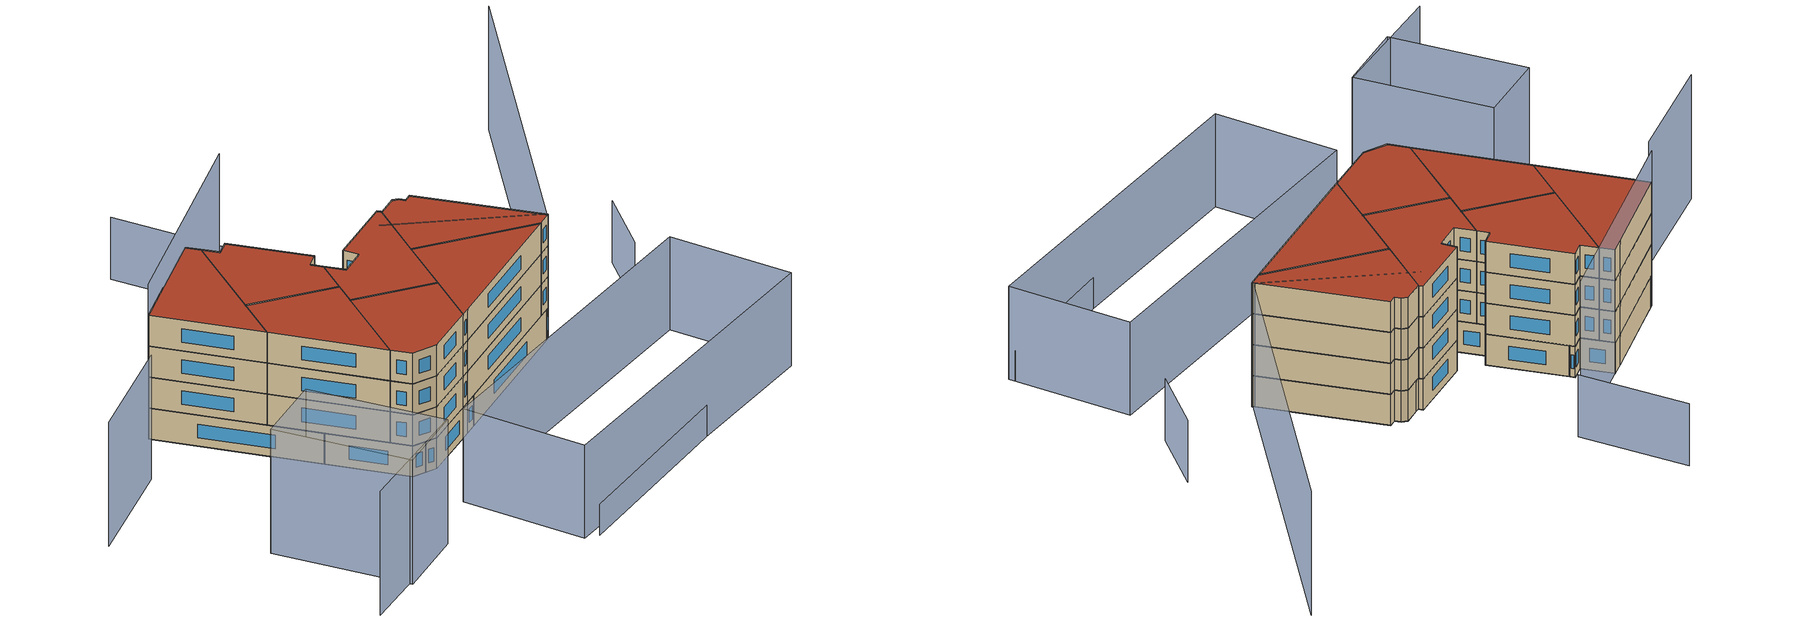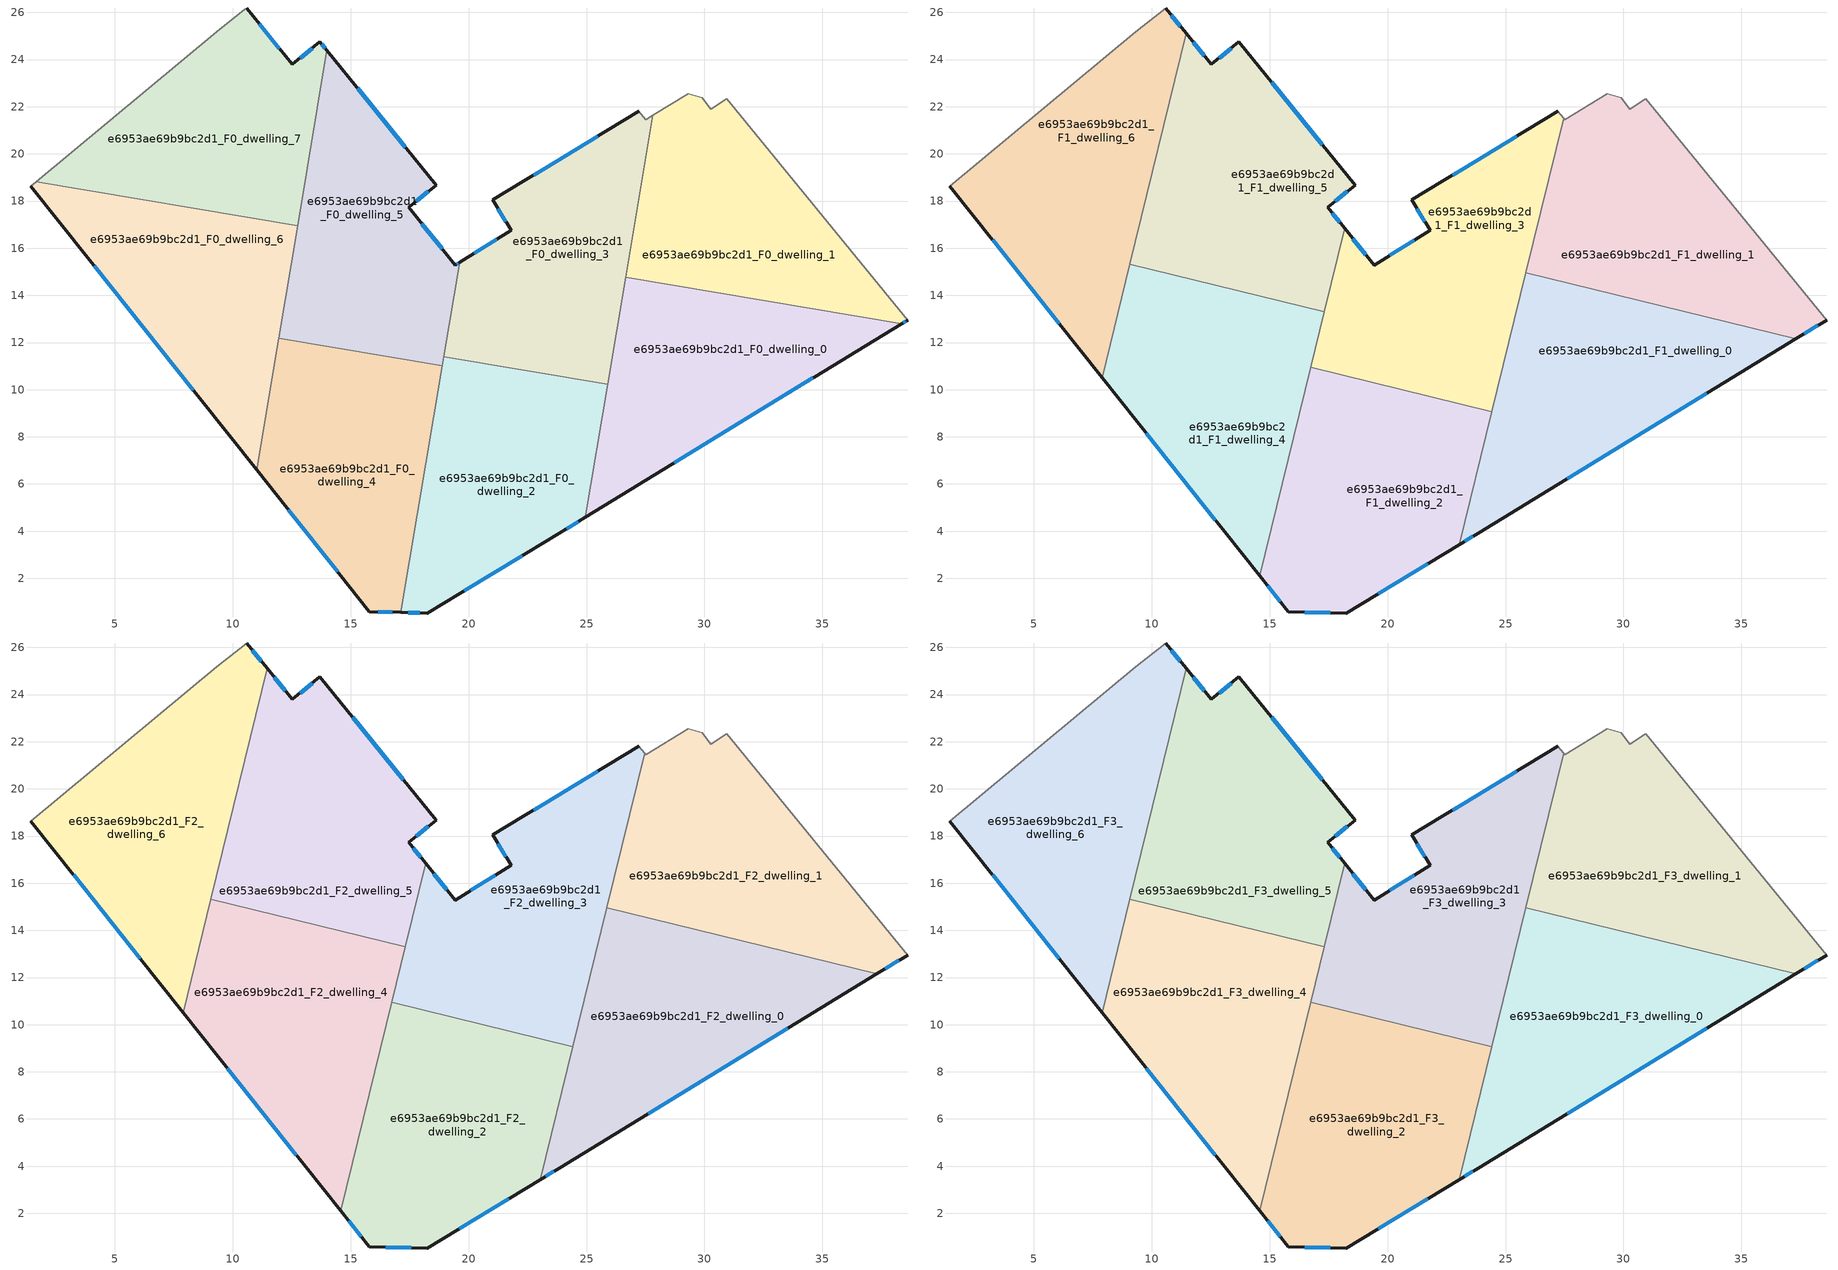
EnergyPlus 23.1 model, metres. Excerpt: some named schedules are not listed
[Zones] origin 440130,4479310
e6953ae69b9bc2d1_F0_dwelling_0
 floor ground (EU_floor_Construction): 38.36,12.8 26.66,14.76 24.95,4.59 z0
 wall outside (EU_wall_Construction): 38.36,12.8 24.95,4.59 z0:3
 wall to e6953ae69b9bc2d1_F0_dwelling_1 (EU_wall_Construction): 26.66,14.76 38.36,12.8 z0:3
 wall to e6953ae69b9bc2d1_F0_dwelling_2 (EU_wall_Construction): 24.95,4.59 25.9,10.22 z0:3
 wall to e6953ae69b9bc2d1_F0_dwelling_3 (EU_wall_Construction): 25.9,10.22 26.66,14.76 z0:3
 window (EU_Window_Construction): 34.6,10.49 28.72,6.9 z0.84:2.16
 ceiling adiabatic (EU_roof_Construction): 37.31,12.16 24.95,4.59 26.66,14.76 z3
e6953ae69b9bc2d1_F0_dwelling_1
 floor ground (EU_floor_Construction): 38.61,12.95 38.43,13.18 30.95,22.33 30.26,21.89 29.91,22.38 29.31,22.54 27.81,21.63 26.66,14.76 38.36,12.8 z0
 wall outside (EU_wall_Construction): 38.61,12.95 38.36,12.8 z0:3
 wall adiabatic (EU_wall_Construction): 27.81,21.63 29.31,22.54 29.91,22.38 30.26,21.89 30.95,22.33 38.43,13.18 38.61,12.95 z0:3
 wall to e6953ae69b9bc2d1_F0_dwelling_3 (EU_wall_Construction): 26.66,14.76 27.81,21.63 z0:3
 window (EU_Window_Construction): 38.54,12.91 38.43,12.84 z0.84:2.16
e6953ae69b9bc2d1_F0_dwelling_2
 floor ground (EU_floor_Construction): 23.84,3.91 24.95,4.59 25.9,10.22 18.95,11.39 17.13,0.55 18.25,0.53 z0
 wall outside (EU_wall_Construction): 24.95,4.59 23.84,3.91 18.25,0.53 17.13,0.55 z0:3
 wall to e6953ae69b9bc2d1_F0_dwelling_3 (EU_wall_Construction): 18.95,11.39 25.9,10.22 z0:3
 wall to e6953ae69b9bc2d1_F0_dwelling_4 (EU_wall_Construction): 17.13,0.55 18.88,11.01 z0:3
 wall to e6953ae69b9bc2d1_F0_dwelling_5 (EU_wall_Construction): 18.88,11.01 18.95,11.39 z0:3
 window (EU_Window_Construction): 22.27,2.96 19.82,1.48 / 17.94,0.53 17.44,0.55 / 24.64,4.4 24.15,4.1 z0.84:2.16
e6953ae69b9bc2d1_F0_dwelling_3
 floor ground (EU_floor_Construction): 25.9,10.22 27.81,21.63 27.51,21.45 27.22,21.81 21.03,18.04 21.8,16.75 19.62,15.39 18.95,11.39 z0
 wall outside (EU_wall_Construction): 19.62,15.39 21.8,16.75 21.03,18.04 27.22,21.81 z0:3
 wall adiabatic (EU_wall_Construction): 27.22,21.81 27.51,21.45 27.81,21.63 z0:3
 wall to e6953ae69b9bc2d1_F0_dwelling_5 (EU_wall_Construction): 18.95,11.39 19.62,15.39 z0:3
 window (EU_Window_Construction): 20.23,15.78 21.18,16.37 / 21.58,17.11 21.24,17.68 / 22.77,19.1 25.48,20.76 z0.84:2.16
 ceiling adiabatic (EU_roof_Construction): 27.46,21.51 25.86,14.95 26.66,14.76 27.15,17.71 25.9,10.22 24.75,10.41 z3
e6953ae69b9bc2d1_F0_dwelling_4
 floor ground (EU_floor_Construction): 17.13,0.55 18.88,11.01 11.94,12.18 11.01,6.59 15.78,0.58 z0
 wall outside (EU_wall_Construction): 17.13,0.55 15.78,0.58 11.01,6.59 z0:3
 wall to e6953ae69b9bc2d1_F0_dwelling_5 (EU_wall_Construction): 11.94,12.18 18.88,11.01 z0:3
 wall to e6953ae69b9bc2d1_F0_dwelling_6 (EU_wall_Construction): 11.01,6.59 11.94,12.18 z0:3
 window (EU_Window_Construction): 16.75,0.56 16.16,0.57 / 14.44,2.27 12.35,4.91 z0.84:2.16
e6953ae69b9bc2d1_F0_dwelling_5
 floor ground (EU_floor_Construction): 18.88,11.01 19.62,15.39 19.44,15.28 17.46,17.73 18.62,18.67 13.99,24.39 11.94,12.18 z0
 wall outside (EU_wall_Construction): 13.99,24.39 18.62,18.67 17.46,17.73 19.44,15.28 19.62,15.39 z0:3
 wall to e6953ae69b9bc2d1_F0_dwelling_7 (EU_wall_Construction): 12.74,16.95 13.99,24.39 z0:3
 wall to e6953ae69b9bc2d1_F0_dwelling_6 (EU_wall_Construction): 11.94,12.18 12.74,16.95 z0:3
 window (EU_Window_Construction): 18.29,18.41 17.78,17.99 / 18.01,17.04 18.88,15.97 / 19.49,15.31 19.57,15.36 / 15.29,22.78 17.32,20.28 z0.84:2.16
e6953ae69b9bc2d1_F0_dwelling_6
 floor ground (EU_floor_Construction): 11.01,6.59 12.74,16.95 1.65,18.81 1.44,18.63 z0
 wall outside (EU_wall_Construction): 11.01,6.59 1.44,18.63 z0:3
 wall adiabatic (EU_wall_Construction): 1.44,18.63 1.65,18.81 z0:3
 wall to e6953ae69b9bc2d1_F0_dwelling_7 (EU_wall_Construction): 1.65,18.81 12.74,16.95 z0:3
 window (EU_Window_Construction): 8.32,9.98 4.13,15.25 z0.84:2.16
 ceiling adiabatic (EU_roof_Construction): 9.59,17.48 9.07,15.33 12.34,14.53 11.01,6.59 7.89,10.52 z3
e6953ae69b9bc2d1_F0_dwelling_7
 floor ground (EU_floor_Construction): 12.74,16.95 13.99,24.39 13.7,24.75 12.52,23.8 10.58,26.19 10.51,26.13 9.33,25.19 1.65,18.81 z0
 wall outside (EU_wall_Construction): 10.58,26.19 12.52,23.8 13.7,24.75 13.99,24.39 z0:3
 wall adiabatic (EU_wall_Construction): 1.65,18.81 9.33,25.19 10.51,26.13 10.58,26.19 z0:3
 window (EU_Window_Construction): 11.12,25.52 11.97,24.47 / 12.85,24.06 13.37,24.48 / 13.78,24.65 13.91,24.49 z0.84:2.16
e6953ae69b9bc2d1_F1_dwelling_0
 floor to e6953ae69b9bc2d1_F0_dwelling_2 (EU_floor_Construction): 24.95,4.59 25.9,10.22 24.75,10.41 23.04,3.43 23.84,3.91 z3
 floor adiabatic (EU_floor_Construction): 37.31,12.16 25.86,14.95 24.75,10.41 25.9,10.22 24.95,4.59 23.84,3.91 z3
 wall outside (EU_wall_Construction): 37.31,12.16 23.84,3.91 23.04,3.43 z3:6
 wall to e6953ae69b9bc2d1_F1_dwelling_1 (EU_wall_Construction): 25.86,14.95 37.31,12.16 z3:6
 wall to e6953ae69b9bc2d1_F1_dwelling_3 (EU_wall_Construction): 24.42,9.07 25.86,14.95 z3:6
 wall to e6953ae69b9bc2d1_F1_dwelling_2 (EU_wall_Construction): 23.04,3.43 24.42,9.07 z3:6
 window (EU_Window_Construction): 23.62,3.78 23.27,3.57 / 33.53,9.84 27.62,6.23 z3.84:5.16
e6953ae69b9bc2d1_F1_dwelling_1
 floor outside (EU_floor_Construction): 37.31,12.16 26.66,14.76 25.86,14.95 z3
 floor to e6953ae69b9bc2d1_F0_dwelling_1 (EU_floor_Construction): 38.61,12.95 38.43,13.18 30.95,22.33 30.26,21.89 29.91,22.38 29.31,22.54 27.81,21.63 26.66,14.76 38.36,12.8 z3
 floor to e6953ae69b9bc2d1_F0_dwelling_0 (EU_floor_Construction): 38.36,12.8 26.66,14.76 37.31,12.16 z3
 floor to e6953ae69b9bc2d1_F0_dwelling_3 (EU_floor_Construction): 26.66,14.76 27.81,21.63 27.51,21.45 27.46,21.51 25.86,14.95 z3
 wall outside (EU_wall_Construction): 38.61,12.95 37.31,12.16 z3:6
 wall adiabatic (EU_wall_Construction): 27.46,21.51 27.51,21.45 29.31,22.54 29.91,22.38 30.26,21.89 30.95,22.33 38.43,13.18 38.61,12.95 z3:6
 wall to e6953ae69b9bc2d1_F1_dwelling_3 (EU_wall_Construction): 25.86,14.95 27.46,21.51 z3:6
 window (EU_Window_Construction): 38.25,12.73 37.68,12.38 z3.84:5.16
e6953ae69b9bc2d1_F1_dwelling_2
 floor to e6953ae69b9bc2d1_F0_dwelling_2 (EU_floor_Construction): 23.04,3.43 24.42,9.07 18.79,10.44 17.13,0.55 18.25,0.53 z3
 floor to e6953ae69b9bc2d1_F0_dwelling_4 (EU_floor_Construction): 17.13,0.55 18.79,10.44 16.73,10.95 14.57,2.11 15.78,0.58 z3
 wall outside (EU_wall_Construction): 23.04,3.43 18.25,0.53 15.78,0.58 14.57,2.11 z3:6
 wall to e6953ae69b9bc2d1_F1_dwelling_3 (EU_wall_Construction): 16.73,10.95 24.42,9.07 z3:6
 wall to e6953ae69b9bc2d1_F1_dwelling_4 (EU_wall_Construction): 14.57,2.11 16.73,10.95 z3:6
 window (EU_Window_Construction): 17.56,0.54 16.48,0.57 / 15.44,1.01 14.91,1.68 / 21.7,2.61 19.6,1.34 z3.84:5.16
e6953ae69b9bc2d1_F1_dwelling_3
 floor to e6953ae69b9bc2d1_F0_dwelling_3 (EU_floor_Construction): 24.75,10.41 27.46,21.51 27.22,21.81 21.03,18.04 21.8,16.75 19.62,15.39 18.95,11.39 z3
 floor to e6953ae69b9bc2d1_F0_dwelling_2 (EU_floor_Construction): 24.42,9.07 24.75,10.41 18.95,11.39 18.79,10.44 z3
 floor to e6953ae69b9bc2d1_F0_dwelling_4 (EU_floor_Construction): 18.79,10.44 18.88,11.01 16.83,11.36 16.73,10.95 z3
 floor to e6953ae69b9bc2d1_F0_dwelling_5 (EU_floor_Construction): 18.88,11.01 19.62,15.39 19.44,15.28 18.17,16.84 16.83,11.36 z3
 wall outside (EU_wall_Construction): 18.17,16.84 19.44,15.28 21.8,16.75 21.03,18.04 27.22,21.81 z3:6
 wall adiabatic (EU_wall_Construction): 27.22,21.81 27.46,21.51 z3:6
 wall to e6953ae69b9bc2d1_F1_dwelling_5 (EU_wall_Construction): 17.31,13.31 18.17,16.84 z3:6
 wall to e6953ae69b9bc2d1_F1_dwelling_4 (EU_wall_Construction): 16.73,10.95 17.31,13.31 z3:6
 window (EU_Window_Construction): 18.53,16.41 19.08,15.72 / 20.1,15.69 21.13,16.34 / 21.58,17.11 21.24,17.68 / 22.77,19.1 25.48,20.76 z3.84:5.16
e6953ae69b9bc2d1_F1_dwelling_4
 floor to e6953ae69b9bc2d1_F0_dwelling_4 (EU_floor_Construction): 14.57,2.11 16.83,11.36 11.94,12.18 11.01,6.59 z3
 floor adiabatic (EU_floor_Construction): 11.01,6.59 12.34,14.53 9.07,15.33 7.89,10.52 z3
 floor to e6953ae69b9bc2d1_F0_dwelling_5 (EU_floor_Construction): 16.83,11.36 17.31,13.31 12.34,14.53 11.94,12.18 z3
 wall outside (EU_wall_Construction): 14.57,2.11 7.89,10.51 z3:6
 wall to e6953ae69b9bc2d1_F1_dwelling_5 (EU_wall_Construction): 9.07,15.33 17.31,13.31 z3:6
 wall to e6953ae69b9bc2d1_F1_dwelling_6 (EU_wall_Construction): 7.89,10.51 9.07,15.33 z3:6
 window (EU_Window_Construction): 12.69,4.47 9.77,8.15 z3.84:5.16
e6953ae69b9bc2d1_F1_dwelling_5
 floor to e6953ae69b9bc2d1_F0_dwelling_5 (EU_floor_Construction): 17.31,13.31 18.17,16.84 17.46,17.73 18.62,18.67 13.99,24.39 12.34,14.53 z3
 floor to e6953ae69b9bc2d1_F0_dwelling_7 (EU_floor_Construction): 12.74,16.95 13.99,24.39 13.7,24.75 12.52,23.8 11.45,25.11 9.59,17.48 z3
 floor to e6953ae69b9bc2d1_F0_dwelling_6 (EU_floor_Construction): 12.34,14.53 12.74,16.95 9.59,17.48 9.07,15.33 z3
 wall outside (EU_wall_Construction): 11.45,25.11 12.52,23.8 13.7,24.75 18.62,18.67 17.46,17.73 18.17,16.84 z3:6
 wall to e6953ae69b9bc2d1_F1_dwelling_6 (EU_wall_Construction): 9.07,15.33 11.45,25.11 z3:6
 window (EU_Window_Construction): 18.29,18.41 17.78,17.99 / 17.66,17.48 17.97,17.09 / 11.75,24.74 12.22,24.16 / 12.85,24.06 13.37,24.48 / 15.08,23.05 17.23,20.38 z3.84:5.16
e6953ae69b9bc2d1_F1_dwelling_6
 floor to e6953ae69b9bc2d1_F0_dwelling_7 (EU_floor_Construction): 9.59,17.48 11.45,25.11 10.58,26.19 10.51,26.13 9.33,25.19 1.65,18.81 z3
 floor to e6953ae69b9bc2d1_F0_dwelling_6 (EU_floor_Construction): 7.89,10.52 9.59,17.48 1.65,18.81 1.44,18.63 z3
 wall outside (EU_wall_Construction): 7.89,10.51 1.44,18.63 / 10.58,26.19 11.45,25.11 z3:6
 wall adiabatic (EU_wall_Construction): 1.44,18.63 9.33,25.19 10.58,26.19 z3:6
 window (EU_Window_Construction): 6.08,12.8 3.25,16.35 / 10.82,25.88 11.21,25.41 z3.84:5.16
e6953ae69b9bc2d1_F2_dwelling_0
 floor to e6953ae69b9bc2d1_F1_dwelling_0 (EU_floor_Construction): 37.31,12.16 25.86,14.95 23.04,3.43 23.84,3.91 z6
 wall outside (EU_wall_Construction): 37.31,12.16 23.84,3.91 23.04,3.43 z6:9
 wall to e6953ae69b9bc2d1_F2_dwelling_1 (EU_wall_Construction): 25.86,14.95 37.31,12.16 z6:9
 wall to e6953ae69b9bc2d1_F2_dwelling_3 (EU_wall_Construction): 24.42,9.07 25.86,14.95 z6:9
 wall to e6953ae69b9bc2d1_F2_dwelling_2 (EU_wall_Construction): 23.04,3.43 24.42,9.07 z6:9
 window (EU_Window_Construction): 23.62,3.78 23.27,3.57 / 33.53,9.84 27.62,6.23 z6.84:8.16
e6953ae69b9bc2d1_F2_dwelling_1
 floor to e6953ae69b9bc2d1_F1_dwelling_1 (EU_floor_Construction): 38.61,12.95 38.43,13.18 30.95,22.33 30.26,21.89 29.91,22.38 29.31,22.54 27.51,21.45 27.46,21.51 25.86,14.95 37.31,12.16 z6
 wall outside (EU_wall_Construction): 38.61,12.95 37.31,12.16 z6:9
 wall adiabatic (EU_wall_Construction): 27.46,21.51 27.51,21.45 29.31,22.54 29.91,22.38 30.26,21.89 30.95,22.33 38.43,13.18 38.61,12.95 z6:9
 wall to e6953ae69b9bc2d1_F2_dwelling_3 (EU_wall_Construction): 25.86,14.95 27.46,21.51 z6:9
 window (EU_Window_Construction): 38.25,12.73 37.68,12.38 z6.84:8.16
e6953ae69b9bc2d1_F2_dwelling_2
 floor to e6953ae69b9bc2d1_F1_dwelling_2 (EU_floor_Construction): 23.04,3.43 24.42,9.07 16.73,10.95 14.57,2.11 15.78,0.58 18.25,0.53 z6
 wall outside (EU_wall_Construction): 23.04,3.43 18.25,0.53 15.78,0.58 14.57,2.11 z6:9
 wall to e6953ae69b9bc2d1_F2_dwelling_3 (EU_wall_Construction): 16.73,10.95 24.42,9.07 z6:9
 wall to e6953ae69b9bc2d1_F2_dwelling_4 (EU_wall_Construction): 14.57,2.11 16.73,10.95 z6:9
 window (EU_Window_Construction): 17.56,0.54 16.48,0.57 / 15.44,1.01 14.91,1.68 / 21.7,2.61 19.6,1.34 z6.84:8.16
e6953ae69b9bc2d1_F2_dwelling_3
 floor to e6953ae69b9bc2d1_F1_dwelling_3 (EU_floor_Construction): 24.42,9.07 27.46,21.51 27.22,21.81 21.03,18.04 21.8,16.75 19.44,15.28 18.17,16.84 16.73,10.95 z6
 wall outside (EU_wall_Construction): 18.17,16.84 19.44,15.28 21.8,16.75 21.03,18.04 27.22,21.81 z6:9
 wall adiabatic (EU_wall_Construction): 27.22,21.81 27.46,21.51 z6:9
 wall to e6953ae69b9bc2d1_F2_dwelling_5 (EU_wall_Construction): 17.31,13.31 18.17,16.84 z6:9
 wall to e6953ae69b9bc2d1_F2_dwelling_4 (EU_wall_Construction): 16.73,10.95 17.31,13.31 z6:9
 window (EU_Window_Construction): 18.53,16.41 19.08,15.72 / 20.1,15.69 21.13,16.34 / 21.58,17.11 21.24,17.68 / 22.77,19.1 25.48,20.76 z6.84:8.16
e6953ae69b9bc2d1_F2_dwelling_4
 floor to e6953ae69b9bc2d1_F1_dwelling_4 (EU_floor_Construction): 14.57,2.11 17.31,13.31 9.07,15.33 7.89,10.51 z6
 wall outside (EU_wall_Construction): 14.57,2.11 7.89,10.51 z6:9
 wall to e6953ae69b9bc2d1_F2_dwelling_5 (EU_wall_Construction): 9.07,15.33 17.31,13.31 z6:9
 wall to e6953ae69b9bc2d1_F2_dwelling_6 (EU_wall_Construction): 7.89,10.51 9.07,15.33 z6:9
 window (EU_Window_Construction): 12.69,4.47 9.77,8.15 z6.84:8.16
e6953ae69b9bc2d1_F2_dwelling_5
 floor to e6953ae69b9bc2d1_F1_dwelling_5 (EU_floor_Construction): 17.31,13.31 18.17,16.84 17.46,17.73 18.62,18.67 13.7,24.75 12.52,23.8 11.45,25.11 9.07,15.33 z6
 wall outside (EU_wall_Construction): 11.45,25.11 12.52,23.8 13.7,24.75 18.62,18.67 17.46,17.73 18.17,16.84 z6:9
 wall to e6953ae69b9bc2d1_F2_dwelling_6 (EU_wall_Construction): 9.07,15.33 11.45,25.11 z6:9
 window (EU_Window_Construction): 18.29,18.41 17.78,17.99 / 17.66,17.48 17.97,17.09 / 11.75,24.74 12.22,24.16 / 12.85,24.06 13.37,24.48 / 15.08,23.05 17.23,20.38 z6.84:8.16
e6953ae69b9bc2d1_F2_dwelling_6
 floor to e6953ae69b9bc2d1_F1_dwelling_6 (EU_floor_Construction): 7.89,10.51 11.45,25.11 10.58,26.19 9.33,25.19 1.44,18.63 z6
 wall outside (EU_wall_Construction): 7.89,10.51 1.44,18.63 / 10.58,26.19 11.45,25.11 z6:9
 wall adiabatic (EU_wall_Construction): 1.44,18.63 9.33,25.19 10.58,26.19 z6:9
 window (EU_Window_Construction): 6.08,12.8 3.25,16.35 / 10.82,25.88 11.21,25.41 z6.84:8.16
e6953ae69b9bc2d1_F3_dwelling_0
 floor to e6953ae69b9bc2d1_F2_dwelling_0 (EU_floor_Construction): 37.31,12.16 25.86,14.95 23.04,3.43 23.84,3.91 z9
 wall outside (EU_wall_Construction): 37.31,12.16 23.84,3.91 23.04,3.43 z9:12
 wall to e6953ae69b9bc2d1_F3_dwelling_1 (EU_wall_Construction): 25.86,14.95 37.31,12.16 z9:12
 wall to e6953ae69b9bc2d1_F3_dwelling_3 (EU_wall_Construction): 24.42,9.07 25.86,14.95 z9:12
 wall to e6953ae69b9bc2d1_F3_dwelling_2 (EU_wall_Construction): 23.04,3.43 24.42,9.07 z9:12
 window (EU_Window_Construction): 23.62,3.78 23.27,3.57 / 33.53,9.84 27.62,6.23 z9.84:11.16
 roof outside (EU_roof_Construction): 37.31,12.16 23.84,3.91 23.04,3.43 25.86,14.95 z12
e6953ae69b9bc2d1_F3_dwelling_1
 floor to e6953ae69b9bc2d1_F2_dwelling_1 (EU_floor_Construction): 38.61,12.95 38.43,13.18 30.95,22.33 30.26,21.89 29.91,22.38 29.31,22.54 27.51,21.45 27.46,21.51 25.86,14.95 37.31,12.16 z9
 wall outside (EU_wall_Construction): 38.61,12.95 37.31,12.16 z9:12
 wall adiabatic (EU_wall_Construction): 27.46,21.51 27.51,21.45 29.31,22.54 29.91,22.38 30.26,21.89 30.95,22.33 38.43,13.18 38.61,12.95 z9:12
 wall to e6953ae69b9bc2d1_F3_dwelling_3 (EU_wall_Construction): 25.86,14.95 27.46,21.51 z9:12
 window (EU_Window_Construction): 38.25,12.73 37.68,12.38 z9.84:11.16
 roof outside (EU_roof_Construction): 30.95,22.33 38.43,13.18 38.61,12.95 37.31,12.16 25.86,14.95 27.46,21.51 27.51,21.45 29.31,22.54 29.91,22.38 30.26,21.89 z12
e6953ae69b9bc2d1_F3_dwelling_2
 floor to e6953ae69b9bc2d1_F2_dwelling_2 (EU_floor_Construction): 23.04,3.43 24.42,9.07 16.73,10.95 14.57,2.11 15.78,0.58 18.25,0.53 z9
 wall outside (EU_wall_Construction): 23.04,3.43 18.25,0.53 15.78,0.58 14.57,2.11 z9:12
 wall to e6953ae69b9bc2d1_F3_dwelling_3 (EU_wall_Construction): 16.73,10.95 24.42,9.07 z9:12
 wall to e6953ae69b9bc2d1_F3_dwelling_4 (EU_wall_Construction): 14.57,2.11 16.73,10.95 z9:12
 window (EU_Window_Construction): 17.56,0.54 16.48,0.57 / 15.44,1.01 14.91,1.68 / 21.7,2.61 19.6,1.34 z9.84:11.16
 roof outside (EU_roof_Construction): 24.42,9.07 23.04,3.43 18.25,0.53 15.78,0.58 14.57,2.11 16.73,10.95 z12
e6953ae69b9bc2d1_F3_dwelling_3
 floor to e6953ae69b9bc2d1_F2_dwelling_3 (EU_floor_Construction): 24.42,9.07 27.46,21.51 27.22,21.81 21.03,18.04 21.8,16.75 19.44,15.28 18.17,16.84 16.73,10.95 z9
 wall outside (EU_wall_Construction): 18.17,16.84 19.44,15.28 21.8,16.75 21.03,18.04 27.22,21.81 z9:12
 wall adiabatic (EU_wall_Construction): 27.22,21.81 27.46,21.51 z9:12
 wall to e6953ae69b9bc2d1_F3_dwelling_5 (EU_wall_Construction): 17.31,13.31 18.17,16.84 z9:12
 wall to e6953ae69b9bc2d1_F3_dwelling_4 (EU_wall_Construction): 16.73,10.95 17.31,13.31 z9:12
 window (EU_Window_Construction): 18.53,16.41 19.08,15.72 / 20.1,15.69 21.13,16.34 / 21.58,17.11 21.24,17.68 / 22.77,19.1 25.48,20.76 z9.84:11.16
 roof outside (EU_roof_Construction): 27.22,21.81 27.46,21.51 24.42,9.07 16.73,10.95 18.17,16.84 19.44,15.28 21.8,16.75 21.03,18.04 z12
e6953ae69b9bc2d1_F3_dwelling_4
 floor to e6953ae69b9bc2d1_F2_dwelling_4 (EU_floor_Construction): 14.57,2.11 17.31,13.31 9.07,15.33 7.89,10.51 z9
 wall outside (EU_wall_Construction): 14.57,2.11 7.89,10.51 z9:12
 wall to e6953ae69b9bc2d1_F3_dwelling_5 (EU_wall_Construction): 9.07,15.33 17.31,13.31 z9:12
 wall to e6953ae69b9bc2d1_F3_dwelling_6 (EU_wall_Construction): 7.89,10.51 9.07,15.33 z9:12
 window (EU_Window_Construction): 12.69,4.47 9.77,8.15 z9.84:11.16
 roof outside (EU_roof_Construction): 17.31,13.31 14.57,2.11 7.89,10.51 9.07,15.33 z12
e6953ae69b9bc2d1_F3_dwelling_5
 floor to e6953ae69b9bc2d1_F2_dwelling_5 (EU_floor_Construction): 17.31,13.31 18.17,16.84 17.46,17.73 18.62,18.67 13.7,24.75 12.52,23.8 11.45,25.11 9.07,15.33 z9
 wall outside (EU_wall_Construction): 11.45,25.11 12.52,23.8 13.7,24.75 18.62,18.67 17.46,17.73 18.17,16.84 z9:12
 wall to e6953ae69b9bc2d1_F3_dwelling_6 (EU_wall_Construction): 9.07,15.33 11.45,25.11 z9:12
 window (EU_Window_Construction): 18.29,18.41 17.78,17.99 / 17.66,17.48 17.97,17.09 / 11.75,24.74 12.22,24.16 / 12.85,24.06 13.37,24.48 / 15.08,23.05 17.23,20.38 z9.84:11.16
 roof outside (EU_roof_Construction): 13.7,24.75 18.62,18.67 17.46,17.73 18.17,16.84 17.31,13.31 9.07,15.33 11.45,25.11 12.52,23.8 z12
e6953ae69b9bc2d1_F3_dwelling_6
 floor to e6953ae69b9bc2d1_F2_dwelling_6 (EU_floor_Construction): 7.89,10.51 11.45,25.11 10.58,26.19 9.33,25.19 1.44,18.63 z9
 wall outside (EU_wall_Construction): 7.89,10.51 1.44,18.63 / 10.58,26.19 11.45,25.11 z9:12
 wall adiabatic (EU_wall_Construction): 1.44,18.63 9.33,25.19 10.58,26.19 z9:12
 window (EU_Window_Construction): 6.08,12.8 3.25,16.35 / 10.82,25.88 11.21,25.41 z9.84:11.16
 roof outside (EU_roof_Construction): 10.58,26.19 11.45,25.11 7.89,10.51 1.44,18.63 9.33,25.19 z12
shading: 22.88,-16.5 52.22,-2.08 z0:3; 0.12,-16.68 11.63,-10.19 / -2.29,13.02 -11.7,5.91 / 54.85,44.34 38.56,13.11 / 38.56,13.11 25.97,19.68 / 5.38,-14.04 -1.33,-2.94 / -1.33,-2.94 4.99,0.88 / 4.99,0.88 11.7,-10.23 / 11.7,-10.23 5.38,-14.04 z0:12; 19.01,33.05 1.44,18.63 z0:15; 52.49,-2.63 21.58,-16.14 / 21.58,-16.14 16.82,-5.26 / 16.82,-5.26 47.73,8.25 / 47.73,8.25 52.49,-2.63 z0:9; 47.84,13.42 50.34,20.17 / 19.24,32.97 14.46,42.35 z0:6
[Building]
EU S2 Campaign: North Axis=0; Terrain=City; Solar Distribution=FullExterior
[Site:Location]
Madrid: Latitude=40.5; Longitude=-3.5; Time Zone=1; Elevation=609
[SizingPeriod:WeatherFileDays]
AnnualSizingPeriod: Begin Month=1; Begin Day of Month=1; End Month=12; End Day of Month=31; Day of Week for Start Day=Monday; Use Weather File Daylight Saving Period=No; Use Weather File Rain and Snow Indicators=No
[MATERIAL]
EU_InternalMass_Material: Roughness=MediumRough; Thickness=0.1; Conductivity=1; Density=1800; Specific Heat=900; Thermal Absorptance=0.9; Solar Absorptance=0.7; Visible Absorptance=0.7
[MATERIAL:NOMASS] Roughness=MediumRough; Thermal Absorptance=0.9; Solar Absorptance=0.7; Visible Absorptance=0.7
Name | Thermal Resistance
EU_wall_NoMass; EU_roof_NoMass | 2.16768
EU_floor_NoMass | 1.14339
[WINDOWMATERIAL:SIMPLEGLAZINGSYSTEM]
EU_Window_SimpleGlazing: UFactor=3.23888; Solar Heat Gain Coefficient=0.85; Visible Transmittance=0.85
[CONSTRUCTION]
EU_wall_Construction: EU_wall_NoMass
EU_roof_Construction: EU_roof_NoMass
EU_floor_Construction: EU_floor_NoMass
EU_InternalMass_Construction: EU_InternalMass_Material
EU_Window_Construction: EU_Window_SimpleGlazing
[ZONE] Type=1; Multiplier=1; Ceiling Height=autocalculate; Floor Area=autocalculate; Part of Total Floor Area=Yes
Name | Volume
e6953ae69b9bc2d1_F0_dwelling_0 | 183.605
e6953ae69b9bc2d1_F1_dwelling_0; e6953ae69b9bc2d1_F2_dwelling_0; e6953ae69b9bc2d1_F3_dwelling_0 | 209.83
e6953ae69b9bc2d1_F0_dwelling_1; e6953ae69b9bc2d1_F0_dwelling_3 | 183.599
e6953ae69b9bc2d1_F1_dwelling_1; e6953ae69b9bc2d1_F2_dwelling_1; e6953ae69b9bc2d1_F3_dwelling_1 | 209.833
e6953ae69b9bc2d1_F0_dwelling_2 | 183.616
e6953ae69b9bc2d1_F1_dwelling_2; e6953ae69b9bc2d1_F2_dwelling_2; e6953ae69b9bc2d1_F3_dwelling_2 | 209.865
e6953ae69b9bc2d1_F1_dwelling_3; e6953ae69b9bc2d1_F2_dwelling_3; e6953ae69b9bc2d1_F3_dwelling_3 | 209.849
e6953ae69b9bc2d1_F0_dwelling_4 | 183.615
e6953ae69b9bc2d1_F1_dwelling_4; e6953ae69b9bc2d1_F2_dwelling_4; e6953ae69b9bc2d1_F3_dwelling_4 | 209.845
e6953ae69b9bc2d1_F0_dwelling_5 | 183.625
e6953ae69b9bc2d1_F1_dwelling_5; e6953ae69b9bc2d1_F2_dwelling_5; e6953ae69b9bc2d1_F3_dwelling_5 | 209.836
e6953ae69b9bc2d1_F0_dwelling_6 | 183.593
e6953ae69b9bc2d1_F1_dwelling_6; e6953ae69b9bc2d1_F2_dwelling_6; e6953ae69b9bc2d1_F3_dwelling_6 | 209.839
e6953ae69b9bc2d1_F0_dwelling_7 | 183.601
[INTERNALMASS] Construction=EU_InternalMass_Construction
Name | Zone or ZoneList | Surface Area
e6953ae69b9bc2d1_F0_dwelling_0_EU_InternalMass | e6953ae69b9bc2d1_F0_dwelling_0 | 61.2034
e6953ae69b9bc2d1_F0_dwelling_1_EU_InternalMass | e6953ae69b9bc2d1_F0_dwelling_1 | 61.1992
e6953ae69b9bc2d1_F0_dwelling_2_EU_InternalMass | e6953ae69b9bc2d1_F0_dwelling_2 | 61.2051
e6953ae69b9bc2d1_F0_dwelling_3_EU_InternalMass | e6953ae69b9bc2d1_F0_dwelling_3 | 61.1988
e6953ae69b9bc2d1_F0_dwelling_4_EU_InternalMass | e6953ae69b9bc2d1_F0_dwelling_4 | 61.2049
e6953ae69b9bc2d1_F0_dwelling_5_EU_InternalMass | e6953ae69b9bc2d1_F0_dwelling_5 | 61.2091
e6953ae69b9bc2d1_F0_dwelling_6_EU_InternalMass | e6953ae69b9bc2d1_F0_dwelling_6 | 61.2016
e6953ae69b9bc2d1_F0_dwelling_7_EU_InternalMass | e6953ae69b9bc2d1_F0_dwelling_7 | 61.2001
e6953ae69b9bc2d1_F1_dwelling_0_EU_InternalMass | e6953ae69b9bc2d1_F1_dwelling_0 | 69.9413
e6953ae69b9bc2d1_F1_dwelling_1_EU_InternalMass | e6953ae69b9bc2d1_F1_dwelling_1 | 69.943
e6953ae69b9bc2d1_F1_dwelling_2_EU_InternalMass | e6953ae69b9bc2d1_F1_dwelling_2 | 69.9546
e6953ae69b9bc2d1_F1_dwelling_3_EU_InternalMass | e6953ae69b9bc2d1_F1_dwelling_3 | 69.9514
e6953ae69b9bc2d1_F1_dwelling_4_EU_InternalMass | e6953ae69b9bc2d1_F1_dwelling_4 | 69.9503
e6953ae69b9bc2d1_F1_dwelling_5_EU_InternalMass | e6953ae69b9bc2d1_F1_dwelling_5 | 69.9462
e6953ae69b9bc2d1_F1_dwelling_6_EU_InternalMass | e6953ae69b9bc2d1_F1_dwelling_6 | 69.9463
e6953ae69b9bc2d1_F2_dwelling_0_EU_InternalMass | e6953ae69b9bc2d1_F2_dwelling_0 | 69.9413
e6953ae69b9bc2d1_F2_dwelling_1_EU_InternalMass | e6953ae69b9bc2d1_F2_dwelling_1 | 69.943
e6953ae69b9bc2d1_F2_dwelling_2_EU_InternalMass | e6953ae69b9bc2d1_F2_dwelling_2 | 69.9546
e6953ae69b9bc2d1_F2_dwelling_3_EU_InternalMass | e6953ae69b9bc2d1_F2_dwelling_3 | 69.9514
e6953ae69b9bc2d1_F2_dwelling_4_EU_InternalMass | e6953ae69b9bc2d1_F2_dwelling_4 | 69.9503
e6953ae69b9bc2d1_F2_dwelling_5_EU_InternalMass | e6953ae69b9bc2d1_F2_dwelling_5 | 69.9462
e6953ae69b9bc2d1_F2_dwelling_6_EU_InternalMass | e6953ae69b9bc2d1_F2_dwelling_6 | 69.9463
e6953ae69b9bc2d1_F3_dwelling_0_EU_InternalMass | e6953ae69b9bc2d1_F3_dwelling_0 | 69.9413
e6953ae69b9bc2d1_F3_dwelling_1_EU_InternalMass | e6953ae69b9bc2d1_F3_dwelling_1 | 69.943
e6953ae69b9bc2d1_F3_dwelling_2_EU_InternalMass | e6953ae69b9bc2d1_F3_dwelling_2 | 69.9546
e6953ae69b9bc2d1_F3_dwelling_3_EU_InternalMass | e6953ae69b9bc2d1_F3_dwelling_3 | 69.9514
e6953ae69b9bc2d1_F3_dwelling_4_EU_InternalMass | e6953ae69b9bc2d1_F3_dwelling_4 | 69.9503
e6953ae69b9bc2d1_F3_dwelling_5_EU_InternalMass | e6953ae69b9bc2d1_F3_dwelling_5 | 69.9462
e6953ae69b9bc2d1_F3_dwelling_6_EU_InternalMass | e6953ae69b9bc2d1_F3_dwelling_6 | 69.9463
[OTHEREQUIPMENT] Fuel Type=Electricity; Design Level Calculation Method=Watts/Area; Power per Zone Floor Area=1; Fraction Latent=0; Fraction Radiant=0; Fraction Lost=0; Carbon Dioxide Generation Rate=0; EndUse Subcategory=EU_Step8_InternalGains
Name | Zone or ZoneList or Space or SpaceList | Schedule
EU_Step8_InternalGain_e6953ae69b9bc2d1_F0_dwelling_0_f000 | e6953ae69b9bc2d1_F0_dwelling_0 | EU_Step8_GainSchedule_e6953ae69b9bc2d1_F0_dwelling_0_f000
EU_Step8_InternalGain_e6953ae69b9bc2d1_F0_dwelling_1_f000 | e6953ae69b9bc2d1_F0_dwelling_1 | EU_Step8_GainSchedule_e6953ae69b9bc2d1_F0_dwelling_1_f000
EU_Step8_InternalGain_e6953ae69b9bc2d1_F0_dwelling_2_f000 | e6953ae69b9bc2d1_F0_dwelling_2 | EU_Step8_GainSchedule_e6953ae69b9bc2d1_F0_dwelling_2_f000
EU_Step8_InternalGain_e6953ae69b9bc2d1_F0_dwelling_3_f000 | e6953ae69b9bc2d1_F0_dwelling_3 | EU_Step8_GainSchedule_e6953ae69b9bc2d1_F0_dwelling_3_f000
EU_Step8_InternalGain_e6953ae69b9bc2d1_F0_dwelling_4_f000 | e6953ae69b9bc2d1_F0_dwelling_4 | EU_Step8_GainSchedule_e6953ae69b9bc2d1_F0_dwelling_4_f000
EU_Step8_InternalGain_e6953ae69b9bc2d1_F0_dwelling_5_f000 | e6953ae69b9bc2d1_F0_dwelling_5 | EU_Step8_GainSchedule_e6953ae69b9bc2d1_F0_dwelling_5_f000
EU_Step8_InternalGain_e6953ae69b9bc2d1_F0_dwelling_6_f000 | e6953ae69b9bc2d1_F0_dwelling_6 | EU_Step8_GainSchedule_e6953ae69b9bc2d1_F0_dwelling_6_f000
EU_Step8_InternalGain_e6953ae69b9bc2d1_F0_dwelling_7_f000 | e6953ae69b9bc2d1_F0_dwelling_7 | EU_Step8_GainSchedule_e6953ae69b9bc2d1_F0_dwelling_7_f000
EU_Step8_InternalGain_e6953ae69b9bc2d1_F1_dwelling_0_f000 | e6953ae69b9bc2d1_F1_dwelling_0 | EU_Step8_GainSchedule_e6953ae69b9bc2d1_F1_dwelling_0_f000
EU_Step8_InternalGain_e6953ae69b9bc2d1_F1_dwelling_1_f000 | e6953ae69b9bc2d1_F1_dwelling_1 | EU_Step8_GainSchedule_e6953ae69b9bc2d1_F1_dwelling_1_f000
EU_Step8_InternalGain_e6953ae69b9bc2d1_F1_dwelling_2_f000 | e6953ae69b9bc2d1_F1_dwelling_2 | EU_Step8_GainSchedule_e6953ae69b9bc2d1_F1_dwelling_2_f000
EU_Step8_InternalGain_e6953ae69b9bc2d1_F1_dwelling_3_f000 | e6953ae69b9bc2d1_F1_dwelling_3 | EU_Step8_GainSchedule_e6953ae69b9bc2d1_F1_dwelling_3_f000
EU_Step8_InternalGain_e6953ae69b9bc2d1_F1_dwelling_4_f000 | e6953ae69b9bc2d1_F1_dwelling_4 | EU_Step8_GainSchedule_e6953ae69b9bc2d1_F1_dwelling_4_f000
EU_Step8_InternalGain_e6953ae69b9bc2d1_F1_dwelling_5_f000 | e6953ae69b9bc2d1_F1_dwelling_5 | EU_Step8_GainSchedule_e6953ae69b9bc2d1_F1_dwelling_5_f000
EU_Step8_InternalGain_e6953ae69b9bc2d1_F1_dwelling_6_f000 | e6953ae69b9bc2d1_F1_dwelling_6 | EU_Step8_GainSchedule_e6953ae69b9bc2d1_F1_dwelling_6_f000
EU_Step8_InternalGain_e6953ae69b9bc2d1_F2_dwelling_0_f000 | e6953ae69b9bc2d1_F2_dwelling_0 | EU_Step8_GainSchedule_e6953ae69b9bc2d1_F2_dwelling_0_f000
EU_Step8_InternalGain_e6953ae69b9bc2d1_F2_dwelling_1_f000 | e6953ae69b9bc2d1_F2_dwelling_1 | EU_Step8_GainSchedule_e6953ae69b9bc2d1_F2_dwelling_1_f000
EU_Step8_InternalGain_e6953ae69b9bc2d1_F2_dwelling_2_f000 | e6953ae69b9bc2d1_F2_dwelling_2 | EU_Step8_GainSchedule_e6953ae69b9bc2d1_F2_dwelling_2_f000
EU_Step8_InternalGain_e6953ae69b9bc2d1_F2_dwelling_3_f000 | e6953ae69b9bc2d1_F2_dwelling_3 | EU_Step8_GainSchedule_e6953ae69b9bc2d1_F2_dwelling_3_f000
EU_Step8_InternalGain_e6953ae69b9bc2d1_F2_dwelling_4_f000 | e6953ae69b9bc2d1_F2_dwelling_4 | EU_Step8_GainSchedule_e6953ae69b9bc2d1_F2_dwelling_4_f000
EU_Step8_InternalGain_e6953ae69b9bc2d1_F2_dwelling_5_f000 | e6953ae69b9bc2d1_F2_dwelling_5 | EU_Step8_GainSchedule_e6953ae69b9bc2d1_F2_dwelling_5_f000
EU_Step8_InternalGain_e6953ae69b9bc2d1_F2_dwelling_6_f000 | e6953ae69b9bc2d1_F2_dwelling_6 | EU_Step8_GainSchedule_e6953ae69b9bc2d1_F2_dwelling_6_f000
EU_Step8_InternalGain_e6953ae69b9bc2d1_F3_dwelling_0_f000 | e6953ae69b9bc2d1_F3_dwelling_0 | EU_Step8_GainSchedule_e6953ae69b9bc2d1_F3_dwelling_0_f000
EU_Step8_InternalGain_e6953ae69b9bc2d1_F3_dwelling_1_f000 | e6953ae69b9bc2d1_F3_dwelling_1 | EU_Step8_GainSchedule_e6953ae69b9bc2d1_F3_dwelling_1_f000
EU_Step8_InternalGain_e6953ae69b9bc2d1_F3_dwelling_2_f000 | e6953ae69b9bc2d1_F3_dwelling_2 | EU_Step8_GainSchedule_e6953ae69b9bc2d1_F3_dwelling_2_f000
EU_Step8_InternalGain_e6953ae69b9bc2d1_F3_dwelling_3_f000 | e6953ae69b9bc2d1_F3_dwelling_3 | EU_Step8_GainSchedule_e6953ae69b9bc2d1_F3_dwelling_3_f000
EU_Step8_InternalGain_e6953ae69b9bc2d1_F3_dwelling_4_f000 | e6953ae69b9bc2d1_F3_dwelling_4 | EU_Step8_GainSchedule_e6953ae69b9bc2d1_F3_dwelling_4_f000
EU_Step8_InternalGain_e6953ae69b9bc2d1_F3_dwelling_5_f000 | e6953ae69b9bc2d1_F3_dwelling_5 | EU_Step8_GainSchedule_e6953ae69b9bc2d1_F3_dwelling_5_f000
EU_Step8_InternalGain_e6953ae69b9bc2d1_F3_dwelling_6_f000 | e6953ae69b9bc2d1_F3_dwelling_6 | EU_Step8_GainSchedule_e6953ae69b9bc2d1_F3_dwelling_6_f000
[ZONEVENTILATION:DESIGNFLOWRATE] Schedule=EU_AlwaysOn; Design Flow Rate Calculation Method=AirChanges/Hour; Air Changes per Hour=0.480546; Ventilation Type=Natural; Fan Pressure Rise=0; Fan Total Efficiency=1; Constant Term Coefficient=1; Temperature Term Coefficient=0; Velocity Term Coefficient=0; Velocity Squared Term Coefficient=0; Minimum Indoor Temperature=-100; Maximum Indoor Temperature=100; Delta Temperature=-100; Minimum Outdoor Temperature=-100; Maximum Outdoor Temperature=100; Maximum Wind Speed=40
Name | Zone or ZoneList or Space or SpaceList
EU_ConstantAir_e6953ae69b9bc2d1_F0_dwelling_0 | e6953ae69b9bc2d1_F0_dwelling_0
EU_ConstantAir_e6953ae69b9bc2d1_F0_dwelling_1 | e6953ae69b9bc2d1_F0_dwelling_1
EU_ConstantAir_e6953ae69b9bc2d1_F0_dwelling_2 | e6953ae69b9bc2d1_F0_dwelling_2
EU_ConstantAir_e6953ae69b9bc2d1_F0_dwelling_3 | e6953ae69b9bc2d1_F0_dwelling_3
EU_ConstantAir_e6953ae69b9bc2d1_F0_dwelling_4 | e6953ae69b9bc2d1_F0_dwelling_4
EU_ConstantAir_e6953ae69b9bc2d1_F0_dwelling_5 | e6953ae69b9bc2d1_F0_dwelling_5
EU_ConstantAir_e6953ae69b9bc2d1_F0_dwelling_6 | e6953ae69b9bc2d1_F0_dwelling_6
EU_ConstantAir_e6953ae69b9bc2d1_F0_dwelling_7 | e6953ae69b9bc2d1_F0_dwelling_7
EU_ConstantAir_e6953ae69b9bc2d1_F1_dwelling_0 | e6953ae69b9bc2d1_F1_dwelling_0
EU_ConstantAir_e6953ae69b9bc2d1_F1_dwelling_1 | e6953ae69b9bc2d1_F1_dwelling_1
EU_ConstantAir_e6953ae69b9bc2d1_F1_dwelling_2 | e6953ae69b9bc2d1_F1_dwelling_2
EU_ConstantAir_e6953ae69b9bc2d1_F1_dwelling_3 | e6953ae69b9bc2d1_F1_dwelling_3
EU_ConstantAir_e6953ae69b9bc2d1_F1_dwelling_4 | e6953ae69b9bc2d1_F1_dwelling_4
EU_ConstantAir_e6953ae69b9bc2d1_F1_dwelling_5 | e6953ae69b9bc2d1_F1_dwelling_5
EU_ConstantAir_e6953ae69b9bc2d1_F1_dwelling_6 | e6953ae69b9bc2d1_F1_dwelling_6
EU_ConstantAir_e6953ae69b9bc2d1_F2_dwelling_0 | e6953ae69b9bc2d1_F2_dwelling_0
EU_ConstantAir_e6953ae69b9bc2d1_F2_dwelling_1 | e6953ae69b9bc2d1_F2_dwelling_1
EU_ConstantAir_e6953ae69b9bc2d1_F2_dwelling_2 | e6953ae69b9bc2d1_F2_dwelling_2
EU_ConstantAir_e6953ae69b9bc2d1_F2_dwelling_3 | e6953ae69b9bc2d1_F2_dwelling_3
EU_ConstantAir_e6953ae69b9bc2d1_F2_dwelling_4 | e6953ae69b9bc2d1_F2_dwelling_4
EU_ConstantAir_e6953ae69b9bc2d1_F2_dwelling_5 | e6953ae69b9bc2d1_F2_dwelling_5
EU_ConstantAir_e6953ae69b9bc2d1_F2_dwelling_6 | e6953ae69b9bc2d1_F2_dwelling_6
EU_ConstantAir_e6953ae69b9bc2d1_F3_dwelling_0 | e6953ae69b9bc2d1_F3_dwelling_0
EU_ConstantAir_e6953ae69b9bc2d1_F3_dwelling_1 | e6953ae69b9bc2d1_F3_dwelling_1
EU_ConstantAir_e6953ae69b9bc2d1_F3_dwelling_2 | e6953ae69b9bc2d1_F3_dwelling_2
EU_ConstantAir_e6953ae69b9bc2d1_F3_dwelling_3 | e6953ae69b9bc2d1_F3_dwelling_3
EU_ConstantAir_e6953ae69b9bc2d1_F3_dwelling_4 | e6953ae69b9bc2d1_F3_dwelling_4
EU_ConstantAir_e6953ae69b9bc2d1_F3_dwelling_5 | e6953ae69b9bc2d1_F3_dwelling_5
EU_ConstantAir_e6953ae69b9bc2d1_F3_dwelling_6 | e6953ae69b9bc2d1_F3_dwelling_6
[HVACTEMPLATE:ZONE:IDEALLOADSAIRSYSTEM] System Availability Schedule=EU_AlwaysOn; Maximum Heating Supply Air Temperature=50; Minimum Cooling Supply Air Temperature=13; Maximum Heating Supply Air Humidity Ratio=0.0156; Minimum Cooling Supply Air Humidity Ratio=0.0077; Heating Limit=NoLimit; Cooling Limit=NoLimit; Heating Availability Schedule=EU_AlwaysOn; Cooling Availability Schedule=EU_CoolingOff; Dehumidification Control Type=ConstantSensibleHeatRatio; Cooling Sensible Heat Ratio=0.7; Dehumidification Setpoint=60; Humidification Control Type=None; Humidification Setpoint=30; Outdoor Air Method=None; Outdoor Air Flow Rate per Person=0.00944; Outdoor Air Flow Rate per Zone Floor Area=0; Outdoor Air Flow Rate per Zone=0; Demand Controlled Ventilation Type=None; Outdoor Air Economizer Type=NoEconomizer; Heat Recovery Type=None; Sensible Heat Recovery Effectiveness=0.7; Latent Heat Recovery Effectiveness=0.65
Name | Template Thermostat
e6953ae69b9bc2d1_F0_dwelling_0 | EU_HeatOnly_e6953ae69b9bc2d1_F0_dwelling_0
e6953ae69b9bc2d1_F0_dwelling_1 | EU_HeatOnly_e6953ae69b9bc2d1_F0_dwelling_1
e6953ae69b9bc2d1_F0_dwelling_2 | EU_HeatOnly_e6953ae69b9bc2d1_F0_dwelling_2
e6953ae69b9bc2d1_F0_dwelling_3 | EU_HeatOnly_e6953ae69b9bc2d1_F0_dwelling_3
e6953ae69b9bc2d1_F0_dwelling_4 | EU_HeatOnly_e6953ae69b9bc2d1_F0_dwelling_4
e6953ae69b9bc2d1_F0_dwelling_5 | EU_HeatOnly_e6953ae69b9bc2d1_F0_dwelling_5
e6953ae69b9bc2d1_F0_dwelling_6 | EU_HeatOnly_e6953ae69b9bc2d1_F0_dwelling_6
e6953ae69b9bc2d1_F0_dwelling_7 | EU_HeatOnly_e6953ae69b9bc2d1_F0_dwelling_7
e6953ae69b9bc2d1_F1_dwelling_0 | EU_HeatOnly_e6953ae69b9bc2d1_F1_dwelling_0
e6953ae69b9bc2d1_F1_dwelling_1 | EU_HeatOnly_e6953ae69b9bc2d1_F1_dwelling_1
e6953ae69b9bc2d1_F1_dwelling_2 | EU_HeatOnly_e6953ae69b9bc2d1_F1_dwelling_2
e6953ae69b9bc2d1_F1_dwelling_3 | EU_HeatOnly_e6953ae69b9bc2d1_F1_dwelling_3
e6953ae69b9bc2d1_F1_dwelling_4 | EU_HeatOnly_e6953ae69b9bc2d1_F1_dwelling_4
e6953ae69b9bc2d1_F1_dwelling_5 | EU_HeatOnly_e6953ae69b9bc2d1_F1_dwelling_5
e6953ae69b9bc2d1_F1_dwelling_6 | EU_HeatOnly_e6953ae69b9bc2d1_F1_dwelling_6
e6953ae69b9bc2d1_F2_dwelling_0 | EU_HeatOnly_e6953ae69b9bc2d1_F2_dwelling_0
e6953ae69b9bc2d1_F2_dwelling_1 | EU_HeatOnly_e6953ae69b9bc2d1_F2_dwelling_1
e6953ae69b9bc2d1_F2_dwelling_2 | EU_HeatOnly_e6953ae69b9bc2d1_F2_dwelling_2
e6953ae69b9bc2d1_F2_dwelling_3 | EU_HeatOnly_e6953ae69b9bc2d1_F2_dwelling_3
e6953ae69b9bc2d1_F2_dwelling_4 | EU_HeatOnly_e6953ae69b9bc2d1_F2_dwelling_4
e6953ae69b9bc2d1_F2_dwelling_5 | EU_HeatOnly_e6953ae69b9bc2d1_F2_dwelling_5
e6953ae69b9bc2d1_F2_dwelling_6 | EU_HeatOnly_e6953ae69b9bc2d1_F2_dwelling_6
e6953ae69b9bc2d1_F3_dwelling_0 | EU_HeatOnly_e6953ae69b9bc2d1_F3_dwelling_0
e6953ae69b9bc2d1_F3_dwelling_1 | EU_HeatOnly_e6953ae69b9bc2d1_F3_dwelling_1
e6953ae69b9bc2d1_F3_dwelling_2 | EU_HeatOnly_e6953ae69b9bc2d1_F3_dwelling_2
e6953ae69b9bc2d1_F3_dwelling_3 | EU_HeatOnly_e6953ae69b9bc2d1_F3_dwelling_3
e6953ae69b9bc2d1_F3_dwelling_4 | EU_HeatOnly_e6953ae69b9bc2d1_F3_dwelling_4
e6953ae69b9bc2d1_F3_dwelling_5 | EU_HeatOnly_e6953ae69b9bc2d1_F3_dwelling_5
e6953ae69b9bc2d1_F3_dwelling_6 | EU_HeatOnly_e6953ae69b9bc2d1_F3_dwelling_6
[SIZING:ZONE] Zone Cooling Design Supply Air Temperature Input Method=SupplyAirTemperature; Zone Cooling Design Supply Air Temperature=13; Zone Heating Design Supply Air Temperature Input Method=SupplyAirTemperature; Zone Heating Design Supply Air Temperature=50; Zone Cooling Design Supply Air Humidity Ratio=0.008; Zone Heating Design Supply Air Humidity Ratio=0.008; Cooling Design Air Flow Method=DesignDay; Cooling Design Air Flow Rate=0; Cooling Minimum Air Flow per Zone Floor Area=0.000762; Cooling Minimum Air Flow=0; Cooling Minimum Air Flow Fraction=0.2; Heating Design Air Flow Method=DesignDay; Heating Design Air Flow Rate=0; Heating Maximum Air Flow per Zone Floor Area=0.002032; Heating Maximum Air Flow=0.141576; Heating Maximum Air Flow Fraction=0.3; Account for Dedicated Outdoor Air System=No; Dedicated Outdoor Air System Control Strategy=NeutralSupplyAir; Dedicated Outdoor Air Low Setpoint Temperature for Design=autosize; Dedicated Outdoor Air High Setpoint Temperature for Design=autosize; Zone Load Sizing Method=Sensible Load Only No Latent Load; Zone Latent Cooling Design Supply Air Humidity Ratio Input Method=HumidityRatioDifference; Zone Cooling Design Supply Air Humidity Ratio Difference=0.005; Zone Latent Heating Design Supply Air Humidity Ratio Input Method=HumidityRatioDifference; Zone Humidification Design Supply Air Humidity Ratio Difference=0.005
e6953ae69b9bc2d1_F0_dwelling_0; e6953ae69b9bc2d1_F0_dwelling_1; e6953ae69b9bc2d1_F0_dwelling_2; e6953ae69b9bc2d1_F0_dwelling_3; e6953ae69b9bc2d1_F0_dwelling_4; e6953ae69b9bc2d1_F0_dwelling_5; e6953ae69b9bc2d1_F0_dwelling_6; e6953ae69b9bc2d1_F0_dwelling_7; e6953ae69b9bc2d1_F1_dwelling_0; e6953ae69b9bc2d1_F1_dwelling_1; e6953ae69b9bc2d1_F1_dwelling_2; e6953ae69b9bc2d1_F1_dwelling_3; e6953ae69b9bc2d1_F1_dwelling_4; e6953ae69b9bc2d1_F1_dwelling_5; e6953ae69b9bc2d1_F1_dwelling_6; e6953ae69b9bc2d1_F2_dwelling_0; e6953ae69b9bc2d1_F2_dwelling_1; e6953ae69b9bc2d1_F2_dwelling_2; e6953ae69b9bc2d1_F2_dwelling_3; e6953ae69b9bc2d1_F2_dwelling_4; e6953ae69b9bc2d1_F2_dwelling_5; e6953ae69b9bc2d1_F2_dwelling_6; e6953ae69b9bc2d1_F3_dwelling_0; e6953ae69b9bc2d1_F3_dwelling_1; e6953ae69b9bc2d1_F3_dwelling_2; e6953ae69b9bc2d1_F3_dwelling_3; e6953ae69b9bc2d1_F3_dwelling_4; e6953ae69b9bc2d1_F3_dwelling_5; e6953ae69b9bc2d1_F3_dwelling_6
[SCHEDULE:FILE] Column Number=1; Rows to Skip at Top=0; Number of Hours of Data=8760; Column Separator=Comma; Interpolate to Timestep=No; Minutes per Item=60; Adjust Schedule for Daylight Savings=Yes
Name | File
EU_Step8_GainSchedule_e6953ae69b9bc2d1_F0_dwelling_0_f000 | ../../schedules/e6953ae69b9bc2d1/e6953ae69b9bc2d1_F0_dwelling_0_f000_gain.csv
EU_Step8_GainSchedule_e6953ae69b9bc2d1_F0_dwelling_1_f000 | ../../schedules/e6953ae69b9bc2d1/e6953ae69b9bc2d1_F0_dwelling_1_f000_gain.csv
EU_Step8_GainSchedule_e6953ae69b9bc2d1_F0_dwelling_2_f000 | ../../schedules/e6953ae69b9bc2d1/e6953ae69b9bc2d1_F0_dwelling_2_f000_gain.csv
EU_Step8_GainSchedule_e6953ae69b9bc2d1_F0_dwelling_3_f000 | ../../schedules/e6953ae69b9bc2d1/e6953ae69b9bc2d1_F0_dwelling_3_f000_gain.csv
EU_Step8_GainSchedule_e6953ae69b9bc2d1_F0_dwelling_4_f000 | ../../schedules/e6953ae69b9bc2d1/e6953ae69b9bc2d1_F0_dwelling_4_f000_gain.csv
EU_Step8_GainSchedule_e6953ae69b9bc2d1_F0_dwelling_5_f000 | ../../schedules/e6953ae69b9bc2d1/e6953ae69b9bc2d1_F0_dwelling_5_f000_gain.csv
EU_Step8_GainSchedule_e6953ae69b9bc2d1_F0_dwelling_6_f000 | ../../schedules/e6953ae69b9bc2d1/e6953ae69b9bc2d1_F0_dwelling_6_f000_gain.csv
EU_Step8_GainSchedule_e6953ae69b9bc2d1_F0_dwelling_7_f000 | ../../schedules/e6953ae69b9bc2d1/e6953ae69b9bc2d1_F0_dwelling_7_f000_gain.csv
EU_Step8_GainSchedule_e6953ae69b9bc2d1_F1_dwelling_0_f000 | ../../schedules/e6953ae69b9bc2d1/e6953ae69b9bc2d1_F1_dwelling_0_f000_gain.csv
EU_Step8_GainSchedule_e6953ae69b9bc2d1_F1_dwelling_1_f000 | ../../schedules/e6953ae69b9bc2d1/e6953ae69b9bc2d1_F1_dwelling_1_f000_gain.csv
EU_Step8_GainSchedule_e6953ae69b9bc2d1_F1_dwelling_2_f000 | ../../schedules/e6953ae69b9bc2d1/e6953ae69b9bc2d1_F1_dwelling_2_f000_gain.csv
EU_Step8_GainSchedule_e6953ae69b9bc2d1_F1_dwelling_3_f000 | ../../schedules/e6953ae69b9bc2d1/e6953ae69b9bc2d1_F1_dwelling_3_f000_gain.csv
EU_Step8_GainSchedule_e6953ae69b9bc2d1_F1_dwelling_4_f000 | ../../schedules/e6953ae69b9bc2d1/e6953ae69b9bc2d1_F1_dwelling_4_f000_gain.csv
EU_Step8_GainSchedule_e6953ae69b9bc2d1_F1_dwelling_5_f000 | ../../schedules/e6953ae69b9bc2d1/e6953ae69b9bc2d1_F1_dwelling_5_f000_gain.csv
EU_Step8_GainSchedule_e6953ae69b9bc2d1_F1_dwelling_6_f000 | ../../schedules/e6953ae69b9bc2d1/e6953ae69b9bc2d1_F1_dwelling_6_f000_gain.csv
